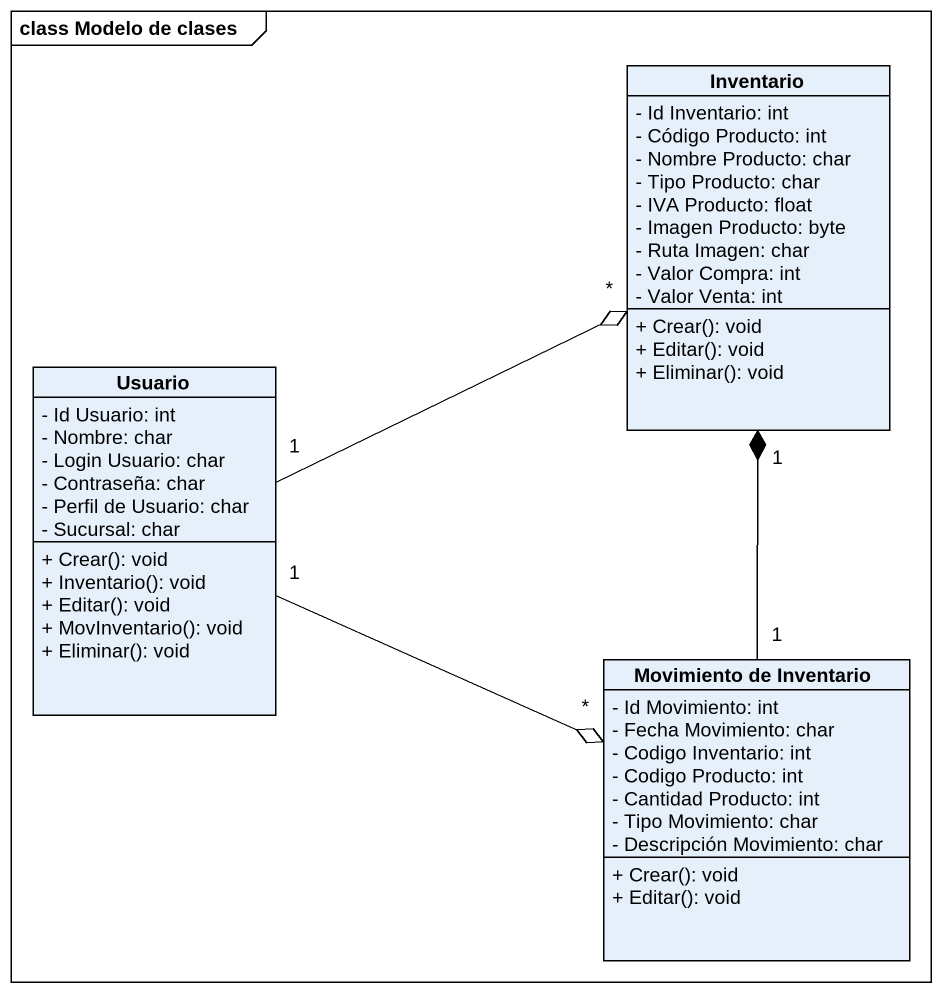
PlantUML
@startuml
mainframe class Modelo de clases
hide circle
hide empty members
skinparam classAttributeIconSize 0
class Inventario {
  - Id Inventario: int
  - Código Producto: int
  - Nombre Producto: char
  - Tipo Producto: char
  - IVA Producto: float
  - Imagen Producto: byte
  - Ruta Imagen: char
  - Valor Compra: int
  - Valor Venta: int
  + Crear(): void
  + Editar(): void
  + Eliminar(): void
}
class Usuario {
  - Id Usuario: int
  - Nombre: char
  - Login Usuario: char
  - Contraseña: char
  - Perfil de Usuario: char
  - Sucursal: char
  + Crear(): void
  + Inventario(): void
  + Editar(): void
  + MovInventario(): void
  + Eliminar(): void
}
class "Movimiento de Inventario" as Movimiento_de_Inventario {
  - Id Movimiento: int
  - Fecha Movimiento: char
  - Codigo Inventario: int
  - Codigo Producto: int
  - Cantidad Producto: int
  - Tipo Movimiento: char
  - Descripción Movimiento: char
  + Crear(): void
  + Editar(): void
}
Usuario "1" -right-o "*" Inventario
Usuario "1" -right-o "*" Movimiento_de_Inventario
Movimiento_de_Inventario "1" -up-* "1" Inventario
@enduml
